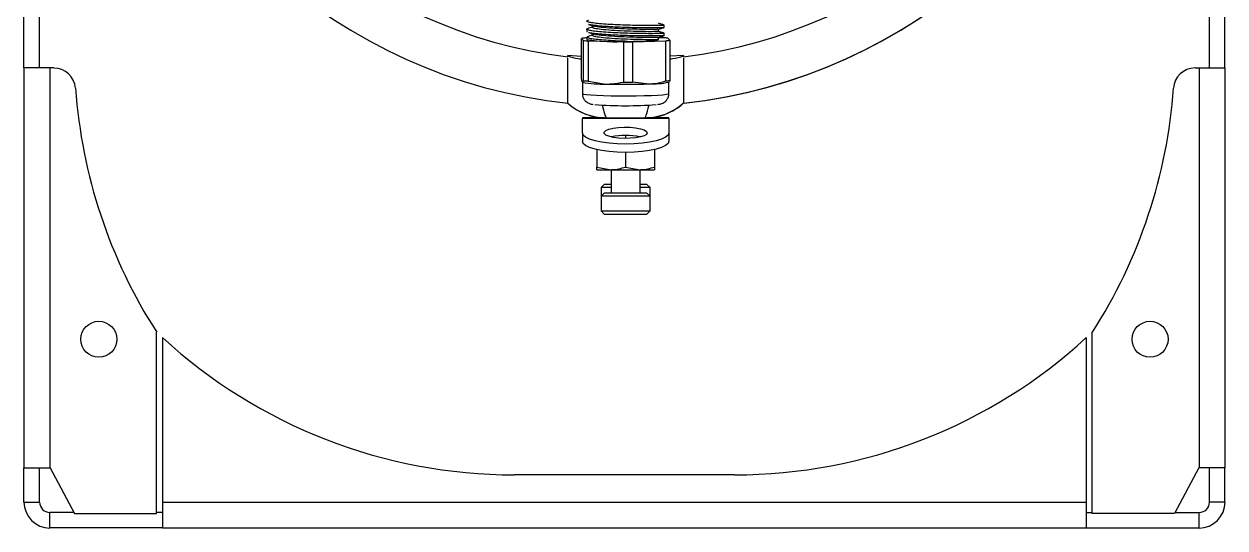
# Model space of a CAD drawing. Extents: x 6 to 132, y 2 to 97.
# Drawn here: x 120.84 to 131.24, y 41.78 to 46.15 of the extents above; entities that cross this region are included whole.
import ezdxf

# ---------------------------------------------------------------- set-up
doc = ezdxf.new("R2010")
doc.units = 0
doc.header["$MEASUREMENT"] = 0
doc.layers.add('OBJECT', color=7, linetype='CONTINUOUS')

msp = doc.modelspace()

# ---------------------------------------------------------------- linework, layer by layer
at = {"layer": 'OBJECT'}
for p, q in [((120.837, 45.769), (120.837, 50.056)), ((120.972, 45.769), (120.972, 50.056)), ((131.105, 45.769), (131.105, 50.056)), ((131.239, 45.769), (131.239, 50.056)), ((125.713, 46.105), (125.713, 46.085)), ((125.763, 46.135), (125.763, 46.121)), ((126.333, 46.086), (126.333, 46.104)), ((126.383, 46.12), (126.383, 46.14)), ((125.664, 46.025), (125.682, 46.007)), ((125.664, 46.025), (125.664, 45.677)), ((125.682, 45.659), (125.682, 46.007)), ((125.713, 46.029), (125.699, 46.028)), ((125.713, 46.035), (125.713, 46.017)), ((125.724, 46.003), (126.031, 45.995)), ((125.724, 46.003), (125.724, 45.656)), ((125.763, 46.065), (125.763, 46.051)), ((126.031, 45.647), (126.031, 45.995)), ((126.108, 45.995), (126.396, 46.005)), ((126.108, 45.995), (126.108, 45.648)), ((126.331, 46.015), (126.333, 46.017)), ((126.333, 46.017), (126.333, 46.034)), ((126.371, 46.03), (126.333, 46.031)), ((126.383, 46.05), (126.383, 46.07)), ((126.396, 45.657), (126.396, 46.005)), ((126.431, 46.009), (126.413, 46.027)), ((126.431, 46.009), (126.431, 45.661)), ((125.664, 45.867), (125.548, 45.876)), ((125.548, 45.874), (125.548, 45.876)), ((125.548, 45.866), (125.548, 45.874)), ((126.548, 45.876), (126.431, 45.87)), ((126.548, 45.876), (126.548, 45.874)), ((126.548, 45.874), (126.548, 45.866)), ((121.062, 45.769), (120.837, 45.769)), ((120.837, 45.769), (120.837, 42.306)), ((121.062, 45.769), (121.062, 42.306)), ((121.096, 45.769), (121.062, 45.769)), ((130.98, 45.769), (131.015, 45.769)), ((131.015, 45.769), (131.015, 42.306)), ((131.015, 45.769), (131.239, 45.769)), ((131.239, 45.769), (131.239, 42.306)), ((125.673, 45.647), (125.673, 45.547)), ((125.674, 45.646), (125.674, 45.646)), ((125.724, 45.656), (125.877, 45.63)), ((126.108, 45.648), (126.252, 45.631)), ((126.421, 45.646), (126.425, 45.648)), ((126.423, 45.547), (126.423, 45.646)), ((125.864, 45.338), (125.673, 45.338)), ((125.673, 45.338), (125.673, 45.331)), ((125.673, 45.207), (125.673, 45.331)), ((126.423, 45.331), (125.673, 45.331)), ((125.86, 45.338), (125.86, 45.338)), ((125.88, 45.337), (126.215, 45.337)), ((125.88, 45.337), (126.215, 45.337)), ((125.88, 45.337), (125.88, 45.337)), ((126.215, 45.337), (126.215, 45.337)), ((126.423, 45.338), (126.233, 45.338)), ((126.423, 45.331), (126.423, 45.338)), ((126.423, 45.331), (126.423, 45.207)), ((125.673, 45.207), (125.673, 45.135)), ((126.048, 45.184), (126.048, 45.159)), ((126.423, 45.207), (126.423, 45.135)), ((125.798, 45.063), (125.798, 44.911)), ((126.298, 45.063), (126.298, 44.911)), ((126.048, 45.038), (126.048, 44.911)), ((125.798, 44.911), (125.923, 44.888)), ((125.798, 44.888), (125.923, 44.888)), ((125.923, 44.888), (125.923, 44.688)), ((125.923, 44.888), (126.173, 44.888)), ((126.048, 44.911), (126.173, 44.888)), ((126.173, 44.688), (126.173, 44.888)), ((126.173, 44.888), (126.298, 44.888)), ((125.865, 44.763), (125.835, 44.733)), ((125.835, 44.733), (125.835, 44.658)), ((125.923, 44.733), (125.835, 44.733)), ((125.865, 44.763), (125.923, 44.763)), ((126.173, 44.763), (126.23, 44.763)), ((126.26, 44.733), (126.173, 44.733)), ((126.26, 44.733), (126.23, 44.763)), ((126.26, 44.658), (126.26, 44.733)), ((125.865, 44.688), (125.835, 44.658)), ((125.835, 44.658), (125.835, 44.531)), ((126.26, 44.658), (125.835, 44.658)), ((125.865, 44.688), (126.23, 44.688)), ((126.26, 44.658), (126.23, 44.688)), ((126.26, 44.531), (126.26, 44.658)), ((125.835, 44.531), (125.865, 44.501)), ((125.835, 44.531), (126.26, 44.531)), ((126.23, 44.501), (126.26, 44.531)), ((126.23, 44.501), (125.865, 44.501)), ((121.986, 41.911), (121.986, 43.481)), ((130.09, 41.911), (130.09, 43.481)), ((122.038, 43.434), (122.038, 42.009)), ((130.038, 43.434), (130.038, 42.009)), ((120.837, 42.306), (121.062, 42.306)), ((120.837, 42.009), (120.837, 42.306)), ((120.972, 42.009), (120.972, 42.306)), ((121.062, 42.306), (121.063, 42.306)), ((121.063, 42.306), (121.274, 41.911)), ((126.992, 42.246), (125.084, 42.246)), ((131.013, 42.306), (130.802, 41.911)), ((131.015, 42.306), (131.013, 42.306)), ((131.239, 42.306), (131.015, 42.306)), ((131.105, 42.009), (131.105, 42.306)), ((131.239, 42.009), (131.239, 42.306)), ((120.837, 42.009), (120.972, 42.009)), ((122.038, 42.009), (130.038, 42.009)), ((122.038, 42.009), (122.038, 41.785)), ((130.038, 42.009), (130.038, 41.785)), ((131.239, 42.009), (131.105, 42.009)), ((121.062, 41.785), (121.062, 41.919)), ((121.27, 41.919), (121.062, 41.919)), ((121.274, 41.911), (121.986, 41.911)), ((122.038, 41.919), (121.986, 41.919)), ((130.038, 41.919), (130.09, 41.919)), ((130.802, 41.911), (130.09, 41.911)), ((130.807, 41.919), (131.015, 41.919)), ((131.015, 41.785), (131.015, 41.919)), ((122.038, 41.785), (121.062, 41.785)), ((122.038, 41.785), (130.038, 41.785)), ((130.038, 41.785), (131.015, 41.785))]:
    msp.add_line(p, q, dxfattribs=at)
at = {"layer": 'OBJECT', "flags": 128}
for points in [[(125.673, 45.547), (125.673, 45.546), (125.684, 45.543), (125.709, 45.539), (125.747, 45.536), (125.797, 45.533), (125.856, 45.531), (125.922, 45.529), (125.994, 45.528), (126.067, 45.528), (126.14, 45.528), (126.209, 45.53), (126.272, 45.532), (126.326, 45.534), (126.37, 45.537), (126.401, 45.541), (126.419, 45.545), (126.423, 45.547)], [(126.235, 45.207), (126.228, 45.194), (126.208, 45.182), (126.176, 45.172), (126.134, 45.164), (126.086, 45.16), (126.035, 45.159), (125.985, 45.162), (125.94, 45.168), (125.902, 45.177), (125.876, 45.188), (125.862, 45.201), (125.862, 45.214), (125.876, 45.227), (125.902, 45.238), (125.94, 45.247), (125.985, 45.253), (126.035, 45.256), (126.086, 45.255), (126.134, 45.25), (126.176, 45.243), (126.208, 45.233), (126.228, 45.22), (126.235, 45.207)], [(126.423, 45.207), (126.415, 45.188), (126.394, 45.17), (126.359, 45.153), (126.313, 45.139), (126.256, 45.127), (126.191, 45.118), (126.121, 45.112), (126.048, 45.11), (125.975, 45.112), (125.904, 45.118), (125.839, 45.127), (125.783, 45.139), (125.736, 45.153), (125.701, 45.17), (125.68, 45.188), (125.673, 45.207)], [(126.423, 45.135), (126.415, 45.116), (126.394, 45.098), (126.359, 45.081), (126.313, 45.067), (126.256, 45.055), (126.191, 45.046), (126.121, 45.04), (126.048, 45.038), (125.975, 45.04), (125.904, 45.046), (125.839, 45.055), (125.783, 45.067), (125.736, 45.081), (125.701, 45.098), (125.68, 45.116), (125.673, 45.135)]]:
    msp.add_lwpolyline(points, dxfattribs=at)
at = {"layer": 'OBJECT'}
for centre in [(121.486, 43.419), (130.59, 43.419)]:
    msp.add_circle(centre, 0.156, dxfattribs=at)
for centre, radius, start, end in [((126.048, 50.061), 4.625, 192.1878, 263.7937), ((126.048, 50.061), 4.625, 192.1826, 263.7937), ((126.048, 50.061), 4.224, 193.6932, 263.2024), ((126.048, 50.061), 4.625, 276.2063, 347.8175), ((126.048, 50.061), 4.625, 276.2063, 347.8121), ((126.048, 50.061), 4.224, 276.7976, 346.3068), ((126.048, 50.061), 4.625, 276.2788, 347.8117), ((125.758, 45.288), 0.743, 94.5024, 97.2267), ((125.806, 47.278), 1.277, 264.4441, 266.3406), ((125.965, 47.547), 1.551, 260.6217, 273.6918), ((126.048, 53.818), 7.823, 269.8742, 270.44), ((126.29, 44.756), 1.277, 84.4441, 86.3406), ((126.338, 46.746), 0.743, 274.503, 277.2261), ((121.096, 45.581), 0.187, 4.0656, 90), ((130.98, 45.581), 0.188, 90, 175.9344), ((125.772, 45.913), 4.5, 184.0656, 212.7266), ((125.85, 46.559), 0.93, 259.0654, 271.7197), ((125.806, 46.93), 1.277, 264.4443, 266.3412), ((126.047, 52.205), 6.577, 268.5258, 271.7885), ((126.048, 53.481), 7.834, 269.8746, 270.4396), ((126.274, 46.355), 0.724, 268.2222, 281.6932), ((126.338, 46.397), 0.742, 274.5007, 277.2284), ((126.305, 45.913), 4.5, 327.2734, 355.9344), ((125.878, 45.838), 0.5, 228.5904, 270), ((126.217, 45.838), 0.5, 270, 311.4096), ((126.048, 48.755), 3.313, 265.3638, 274.5678), ((126.048, 44.58), 0.605, 78.0355, 101.9645), ((125.084, 46.744), 4.499, 227.3865, 270), ((126.992, 46.744), 4.499, 270, 312.6135), ((121.062, 42.009), 0.225, 180, 270), ((121.062, 42.009), 0.09, 180, 270), ((131.015, 42.009), 0.09, 270, 0), ((131.015, 42.009), 0.225, 270, 0)]:
    msp.add_arc(centre, radius, start, end, dxfattribs=at)
for points, knots in [([(126.381, 46.14), (126.38, 46.139), (126.378, 46.138), (126.349, 46.137), (126.3, 46.136), (126.232, 46.136), (126.152, 46.137), (126.065, 46.139), (125.978, 46.142), (125.894, 46.147), (125.821, 46.152), (125.764, 46.159), (125.725, 46.166), (125.71, 46.173), (125.712, 46.179), (125.724, 46.182), (125.727, 46.182)], [0, 0, 0, 0, 0.062743, 0.138118, 0.213492, 0.291532, 0.369572, 0.444946, 0.520321, 0.59836, 0.6764, 0.751774, 0.827149, 0.905188, 0.983228, 1, 1, 1, 1]), ([(126.381, 46.07), (126.38, 46.069), (126.378, 46.069), (126.349, 46.067), (126.3, 46.066), (126.232, 46.066), (126.152, 46.067), (126.065, 46.069), (125.978, 46.072), (125.894, 46.077), (125.821, 46.082), (125.764, 46.089), (125.725, 46.096), (125.71, 46.103), (125.712, 46.109), (125.724, 46.112), (125.727, 46.113)], [0, 0, 0, 0, 0.062741, 0.138112, 0.213483, 0.291519, 0.369555, 0.444927, 0.520298, 0.598334, 0.67637, 0.751741, 0.827112, 0.905148, 0.983185, 1, 1, 1, 1]), ([(125.715, 46.082), (125.714, 46.083), (125.712, 46.083), (125.714, 46.084), (125.715, 46.085)], [0, 0, 0, 0, 0.394533, 1, 1, 1, 1]), ([(125.725, 46.147), (125.734, 46.144), (125.75, 46.139), (125.767, 46.134), (125.775, 46.131)], [0, 0, 0, 0, 0.5002784, 1, 1, 1, 1]), ([(125.763, 46.124), (125.758, 46.123), (125.746, 46.119), (125.733, 46.115), (125.725, 46.113)], [0, 0, 0, 0, 0.344605, 1, 1, 1, 1]), ([(126.379, 46.119), (126.378, 46.119), (126.376, 46.118), (126.349, 46.117), (126.3, 46.116), (126.232, 46.116), (126.152, 46.117), (126.065, 46.119), (125.978, 46.122), (125.894, 46.127), (125.82, 46.132), (125.765, 46.139), (125.733, 46.144), (125.728, 46.146), (125.727, 46.147)], [0, 0, 0, 0, 0.049899, 0.142041, 0.234183, 0.329583, 0.424983, 0.517125, 0.609268, 0.704668, 0.800068, 0.89221, 0.984352, 1, 1, 1, 1]), ([(126.33, 46.086), (126.328, 46.085), (126.323, 46.084), (126.264, 46.083), (126.174, 46.084), (126.063, 46.087), (125.95, 46.092), (125.851, 46.1), (125.786, 46.109), (125.757, 46.116), (125.764, 46.12), (125.765, 46.121)], [0, 0, 0, 0, 0.109718, 0.232037, 0.359381, 0.483475, 0.607569, 0.734914, 0.857232, 0.983475, 1, 1, 1, 1]), ([(126.328, 46.104), (126.326, 46.104), (126.321, 46.103), (126.264, 46.102), (126.174, 46.103), (126.063, 46.106), (125.949, 46.111), (125.854, 46.119), (125.793, 46.125), (125.783, 46.13), (125.78, 46.131)], [0, 0, 0, 0, 0.103182, 0.240876, 0.384228, 0.523921, 0.663614, 0.806967, 0.944661, 1, 1, 1, 1]), ([(126.332, 46.104), (126.34, 46.106), (126.357, 46.112), (126.373, 46.117), (126.382, 46.119)], [0, 0, 0, 0, 0.499748, 1, 1, 1, 1]), ([(126.382, 46.14), (126.374, 46.143), (126.357, 46.148), (126.341, 46.153), (126.333, 46.156)], [0, 0, 0, 0, 0.502205, 1, 1, 1, 1]), ([(126.382, 46.07), (126.374, 46.073), (126.357, 46.078), (126.341, 46.083), (126.333, 46.086)], [0, 0, 0, 0, 0.502196, 1, 1, 1, 1]), ([(126.065, 45.999), (126.036, 46), (125.978, 46.002), (125.894, 46.007), (125.821, 46.013), (125.764, 46.019), (125.725, 46.026), (125.71, 46.033), (125.712, 46.039), (125.724, 46.042), (125.727, 46.043)], [0, 0, 0, 0, 0.135771, 0.276343, 0.416915, 0.552686, 0.688457, 0.829029, 0.9696, 1, 1, 1, 1]), ([(125.763, 46.054), (125.758, 46.053), (125.746, 46.049), (125.733, 46.045), (125.725, 46.043)], [0, 0, 0, 0, 0.344264, 1, 1, 1, 1]), ([(125.727, 46.076), (125.735, 46.074), (125.751, 46.069), (125.768, 46.064), (125.776, 46.061)], [0, 0, 0, 0, 0.500259, 1, 1, 1, 1]), ([(126.379, 46.049), (126.378, 46.049), (126.377, 46.048), (126.349, 46.047), (126.3, 46.046), (126.232, 46.046), (126.152, 46.047), (126.065, 46.049), (125.978, 46.052), (125.894, 46.057), (125.82, 46.062), (125.765, 46.069), (125.734, 46.073), (125.728, 46.076), (125.728, 46.077)], [0, 0, 0, 0, 0.053989, 0.146224, 0.238459, 0.333955, 0.429451, 0.521685, 0.61392, 0.709416, 0.804912, 0.897147, 0.989382, 1, 1, 1, 1]), ([(126.331, 46.015), (126.326, 46.015), (126.314, 46.014), (126.259, 46.013), (126.174, 46.015), (126.063, 46.017), (125.95, 46.022), (125.851, 46.03), (125.786, 46.039), (125.757, 46.046), (125.764, 46.05), (125.765, 46.051)], [0, 0, 0, 0, 0.10487, 0.207833, 0.339191, 0.467196, 0.595201, 0.726559, 0.852733, 0.982955, 1, 1, 1, 1]), ([(126.328, 46.034), (126.326, 46.034), (126.321, 46.033), (126.264, 46.032), (126.174, 46.033), (126.063, 46.036), (125.949, 46.041), (125.854, 46.049), (125.794, 46.055), (125.784, 46.06), (125.781, 46.061)], [0, 0, 0, 0, 0.108016, 0.245715, 0.389071, 0.528767, 0.668464, 0.81182, 0.949518, 1, 1, 1, 1]), ([(126.065, 45.999), (126.1, 46), (126.169, 46.001), (126.254, 46.004), (126.313, 46.009), (126.332, 46.013), (126.331, 46.015), (126.331, 46.015)], [0, 0, 0, 0, 0.240375, 0.480778, 0.720105, 0.960234, 1, 1, 1, 1]), ([(126.332, 46.034), (126.341, 46.037), (126.357, 46.042), (126.374, 46.047), (126.382, 46.049)], [0, 0, 0, 0, 0.499686, 1, 1, 1, 1]), ([(125.548, 45.874), (125.577, 45.864), (125.615, 45.851), (125.655, 45.849), (125.664, 45.848)], [0, 0, 0, 0, 0.763856, 1, 1, 1, 1]), ([(126.431, 45.848), (126.44, 45.848), (126.48, 45.851), (126.518, 45.864), (126.548, 45.874)], [0, 0, 0, 0, 0.210045, 1, 1, 1, 1]), ([(125.548, 45.463), (125.548, 45.469), (125.548, 45.479), (125.548, 45.559), (125.548, 45.677), (125.548, 45.796), (125.548, 45.853)], [0, 0, 0, 0, 0.252346, 0.506249, 0.762434, 1, 1, 1, 1]), ([(126.548, 45.853), (126.548, 45.796), (126.548, 45.677), (126.548, 45.559), (126.548, 45.48), (126.548, 45.469), (126.548, 45.463)], [0, 0, 0, 0, 0.235947, 0.49376, 0.746101, 1, 1, 1, 1]), ([(125.664, 45.677), (125.666, 45.667), (125.669, 45.652), (125.672, 45.648), (125.673, 45.646)], [0, 0, 0, 0, 0.653979, 1, 1, 1, 1]), ([(125.673, 45.646), (125.676, 45.647), (125.679, 45.648), (125.682, 45.658), (125.682, 45.659)], [0, 0, 0, 0, 0.932776, 1, 1, 1, 1]), ([(125.877, 45.63), (125.893, 45.63), (125.944, 45.63), (125.995, 45.64), (126.031, 45.647)], [0, 0, 0, 0, 0.292817, 1, 1, 1, 1]), ([(126.252, 45.631), (126.266, 45.632), (126.315, 45.635), (126.362, 45.648), (126.396, 45.657)], [0, 0, 0, 0, 0.292817, 1, 1, 1, 1]), ([(126.431, 45.661), (126.431, 45.66), (126.429, 45.653), (126.427, 45.652), (126.425, 45.652)], [0, 0, 0, 0, 0.097354, 1, 1, 1, 1]), ([(125.548, 45.463), (125.551, 45.46), (125.575, 45.439), (125.625, 45.404), (125.703, 45.367), (125.789, 45.342), (125.849, 45.338), (125.88, 45.337)], [0, 0, 0, 0, 0.035982, 0.26462, 0.499883, 0.745783, 1, 1, 1, 1]), ([(125.674, 45.547), (125.674, 45.543), (125.673, 45.528), (125.682, 45.506), (125.696, 45.485), (125.713, 45.471), (125.729, 45.463), (125.742, 45.458), (125.753, 45.455), (125.76, 45.454), (125.764, 45.454)], [0, 0, 0, 0, 0.078024, 0.248005, 0.388373, 0.512042, 0.623605, 0.730606, 0.874984, 1, 1, 1, 1]), ([(126.215, 45.337), (126.243, 45.338), (126.299, 45.341), (126.381, 45.362), (126.458, 45.397), (126.513, 45.433), (126.541, 45.457), (126.548, 45.463)], [0, 0, 0, 0, 0.228634, 0.463901, 0.692531, 0.927788, 1, 1, 1, 1]), ([(126.328, 45.454), (126.334, 45.454), (126.344, 45.456), (126.359, 45.46), (126.378, 45.468), (126.397, 45.482), (126.413, 45.504), (126.423, 45.528), (126.422, 45.543), (126.421, 45.547)], [0, 0, 0, 0, 0.208428, 0.350864, 0.474604, 0.607575, 0.758371, 0.925439, 1, 1, 1, 1]), ([(125.844, 45.447), (125.852, 45.42), (125.867, 45.36), (125.876, 45.345), (125.88, 45.337)], [0, 0, 0, 0, 0.456418, 1, 1, 1, 1]), ([(126.215, 45.337), (126.216, 45.338), (126.222, 45.346), (126.232, 45.374), (126.246, 45.428), (126.251, 45.447)], [0, 0, 0, 0, 0.159988, 0.70618, 1, 1, 1, 1]), ([(125.798, 44.888), (125.798, 44.889), (125.798, 44.89), (125.798, 44.902), (125.798, 44.911)], [0, 0, 0, 0, 0.229584, 1, 1, 1, 1]), ([(125.923, 44.888), (125.926, 44.888), (125.968, 44.889), (126.009, 44.9), (126.048, 44.911)], [0, 0, 0, 0, 0.0702133, 1, 1, 1, 1]), ([(126.173, 44.888), (126.176, 44.888), (126.218, 44.889), (126.259, 44.9), (126.298, 44.911)], [0, 0, 0, 0, 0.0702134, 1, 1, 1, 1]), ([(126.298, 44.911), (126.298, 44.902), (126.298, 44.89), (126.298, 44.889), (126.298, 44.888)], [0, 0, 0, 0, 0.770416, 1, 1, 1, 1])]:
    msp.add_open_spline(points, degree=3, knots=knots, dxfattribs=at)

doc.saveas('drawing.dxf')
